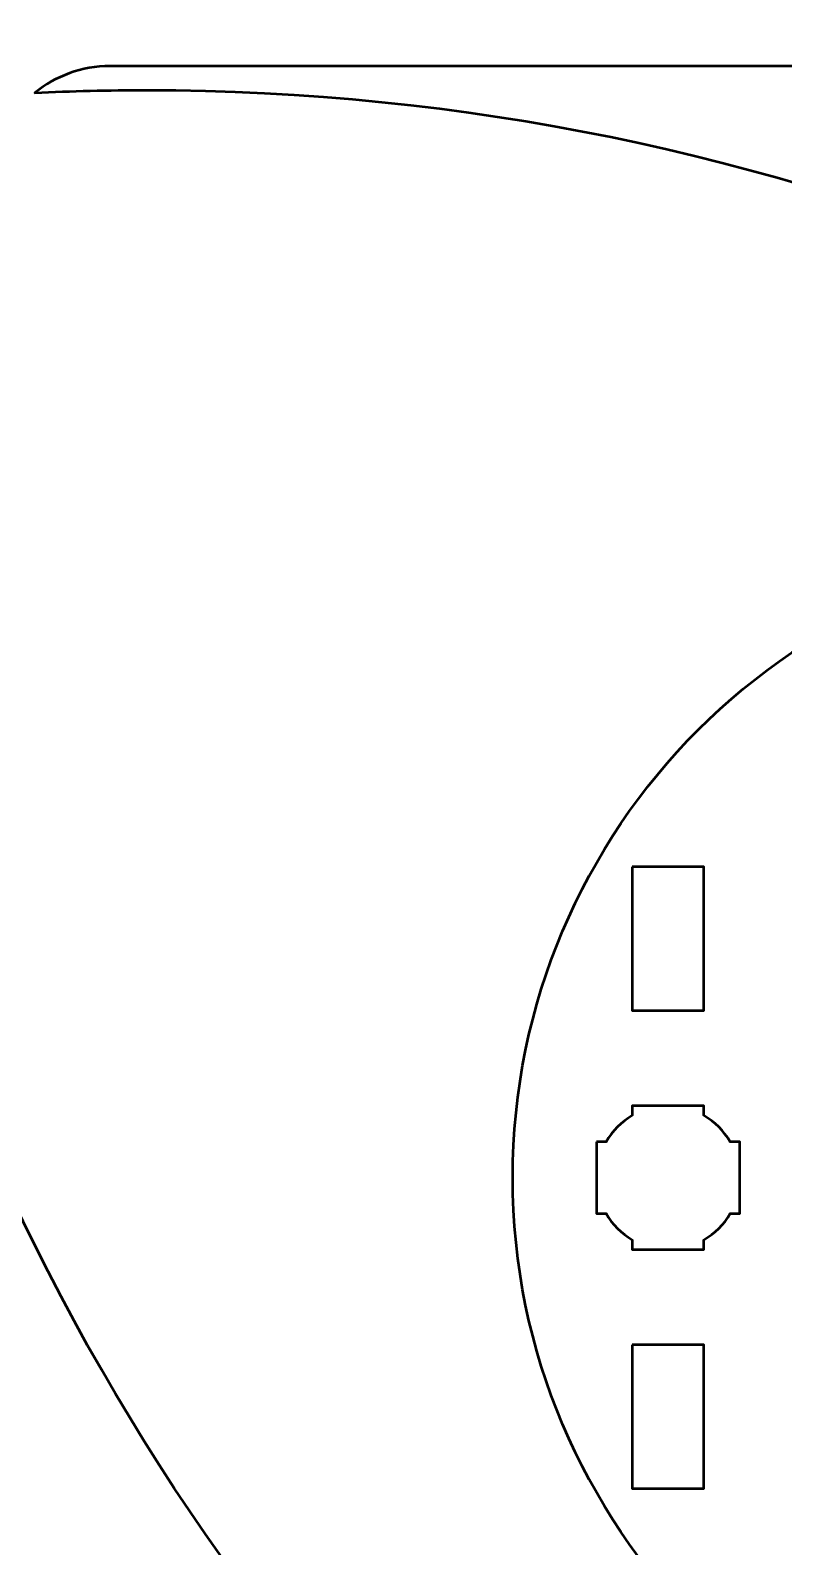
# Model space of a CAD drawing. Header units: centimetres. Extents: x -244 to 242, y -245 to 234.
# Drawn here: x -239.17 to -236.02, y 211.61 to 217.95 of the extents above; entities that cross this region are included whole.
import ezdxf

# ---------------------------------------------------------------- set-up
doc = ezdxf.new("R2010")
doc.units = ezdxf.units.CM
doc.header["$MEASUREMENT"] = 0
doc.layers.add('Layer 1', color=7, linetype='Continuous')

msp = doc.modelspace()

# ---------------------------------------------------------------- linework, layer by layer
at = {"layer": 'Layer 1', "color": 114, "lineweight": 53}
msp.add_ellipse((-234.5, 213.15), major_axis=(0, 2.65), ratio=1, dxfattribs=at)
at = {"layer": 'Layer 1', "color": 22, "lineweight": 53}
msp.add_open_spline([(-243.95005, 181.60003), (-243.95005, 181.60003), (-243.95005, 233.39993), (-243.95005, 233.39993), (-243.95005, 233.39993), (-243.95005, 233.67707), (-243.72695, 233.90003), (-243.44995, 233.90003), (-243.44995, 233.90003), (-243.44995, 233.90003), (-224.15005, 233.90003), (-224.15005, 233.90003), (-224.15005, 233.90003), (-223.87305, 233.90003), (-223.64995, 233.67707), (-223.64995, 233.39993), (-223.64995, 233.39993), (-223.64995, 233.39993), (-223.64995, 181.60003), (-223.64995, 181.60003), (-223.64995, 181.60003), (-223.64995, 181.32303), (-223.87305, 181.09993), (-224.15005, 181.09993), (-224.15005, 181.09993), (-224.15005, 181.09993), (-243.44995, 181.09993), (-243.44995, 181.09993), (-243.44995, 181.09993), (-243.72695, 181.09993), (-243.95005, 181.32303), (-243.95005, 181.60003)], degree=3, knots=[0, 0, 0, 0, 0.125, 0.125, 0.125, 0.125, 0.25, 0.25, 0.25, 0.25, 0.375, 0.375, 0.375, 0.375, 0.5, 0.5, 0.5, 0.5, 0.625, 0.625, 0.625, 0.625, 0.75, 0.75, 0.75, 0.75, 0.875, 0.875, 0.875, 0.875, 1, 1, 1, 1], dxfattribs=at)
at = {"layer": 'Layer 1', "color": 114, "lineweight": 53}
for points in [[(-242.64995, 217.80005), (-242.64995, 217.80005), (-240.1277, 217.80005), (-240.1277, 217.80005), (-240.1277, 217.80005), (-240.14201, 217.58513), (-240.14999, 217.36847), (-240.14999, 217.14993), (-240.14999, 217.14993), (-240.14999, 211.82137), (-235.82863, 207.50001), (-230.49992, 207.50001), (-230.49992, 207.50001), (-230.34392, 207.50001), (-230.18888, 207.50405), (-230.03469, 207.51138), (-230.03469, 207.51138), (-230.12062, 207.44167), (-230.23027, 207.39995), (-230.35001, 207.39995), (-230.35001, 207.39995), (-230.35001, 207.39995), (-242.64995, 207.39995), (-242.64995, 207.39995), (-242.64995, 207.39995), (-242.92695, 207.39995), (-243.15005, 207.62305), (-243.15005, 207.90005), (-243.15005, 207.90005), (-243.15005, 207.90005), (-243.15005, 217.29995), (-243.15005, 217.29995), (-243.15005, 217.29995), (-243.15005, 217.57695), (-242.92695, 217.80005), (-242.64995, 217.80005)], [(-226.53479, 207.39995), (-226.53479, 207.39995), (-229.05704, 207.39995), (-229.05704, 207.39995), (-229.05704, 207.39995), (-229.04273, 207.61487), (-229.03475, 207.83153), (-229.03475, 208.05007), (-229.03475, 208.05007), (-229.03475, 213.37863), (-233.35611, 217.69999), (-238.68482, 217.69999), (-238.68482, 217.69999), (-238.84082, 217.69999), (-238.99586, 217.69595), (-239.15005, 217.68862), (-239.15005, 217.68862), (-239.06412, 217.75833), (-238.95447, 217.80005), (-238.83473, 217.80005), (-238.83473, 217.80005), (-238.83473, 217.80005), (-226.53479, 217.80005), (-226.53479, 217.80005), (-226.53479, 217.80005), (-226.25779, 217.80005), (-226.03469, 217.57695), (-226.03469, 217.29995), (-226.03469, 217.29995), (-226.03469, 217.29995), (-226.03469, 207.90005), (-226.03469, 207.90005), (-226.03469, 207.90005), (-226.03469, 207.62305), (-226.25779, 207.39995), (-226.53479, 207.39995)]]:
    msp.add_open_spline(points, degree=3, knots=[0, 0, 0, 0, 0.1111111, 0.1111111, 0.1111111, 0.1111111, 0.2222222, 0.2222222, 0.2222222, 0.2222222, 0.3333333, 0.3333333, 0.3333333, 0.3333333, 0.4444444, 0.4444444, 0.4444444, 0.4444444, 0.5555556, 0.5555556, 0.5555556, 0.5555556, 0.6666667, 0.6666667, 0.6666667, 0.6666667, 0.7777778, 0.7777778, 0.7777778, 0.7777778, 0.8888889, 0.8888889, 0.8888889, 0.8888889, 1, 1, 1, 1], dxfattribs=at)
at = {"layer": 'Layer 1', "lineweight": 53}
for points, knots in [([(-236.64997, 214.45009), (-236.64997, 214.45009), (-236.34997, 214.45009), (-236.34997, 214.45009), (-236.34997, 214.45009), (-236.34997, 214.45009), (-236.34997, 213.85008), (-236.34997, 213.85008), (-236.34997, 213.85008), (-236.34997, 213.85008), (-236.64997, 213.85008), (-236.64997, 213.85008), (-236.64997, 213.85008), (-236.64997, 213.85008), (-236.64997, 214.45009), (-236.64997, 214.45009)], [0, 0, 0, 0, 0.25, 0.25, 0.25, 0.25, 0.5, 0.5, 0.5, 0.5, 0.75, 0.75, 0.75, 0.75, 1, 1, 1, 1]), ([(-236.8, 213.30006), (-236.8, 213.30006), (-236.7598, 213.30006), (-236.7598, 213.30006), (-236.7598, 213.30006), (-236.73347, 213.34558), (-236.69551, 213.38351), (-236.65, 213.40984), (-236.65, 213.40984), (-236.65, 213.40984), (-236.65, 213.45006), (-236.65, 213.45006), (-236.65, 213.45006), (-236.65, 213.45006), (-236.35, 213.45006), (-236.35, 213.45006), (-236.35, 213.45006), (-236.35, 213.45006), (-236.35, 213.40987), (-236.35, 213.40987), (-236.35, 213.40987), (-236.30447, 213.38354), (-236.26648, 213.34559), (-236.24012, 213.30006), (-236.24012, 213.30006), (-236.24012, 213.30006), (-236.2, 213.30006), (-236.2, 213.30006), (-236.2, 213.30006), (-236.2, 213.30006), (-236.2, 213.15464), (-236.2, 213.15464), (-236.2, 213.15464), (-236.2, 213.15464), (-236.19994, 213.14999), (-236.19994, 213.14999), (-236.19994, 213.14999), (-236.19994, 213.14999), (-236.2, 213.14535), (-236.2, 213.14535), (-236.2, 213.14535), (-236.2, 213.14535), (-236.2, 213.00006), (-236.2, 213.00006), (-236.2, 213.00006), (-236.2, 213.00006), (-236.24007, 213.00006), (-236.24007, 213.00006), (-236.24007, 213.00006), (-236.26642, 212.95449), (-236.30442, 212.91648), (-236.35, 212.89012), (-236.35, 212.89012), (-236.35, 212.89012), (-236.35, 212.85006), (-236.35, 212.85006), (-236.35, 212.85006), (-236.35, 212.85006), (-236.49328, 212.85006), (-236.49328, 212.85006), (-236.49328, 212.85006), (-236.49328, 212.85006), (-236.49995, 212.84998), (-236.49995, 212.84998), (-236.49995, 212.84998), (-236.49995, 212.84998), (-236.50663, 212.85006), (-236.50663, 212.85006), (-236.50663, 212.85006), (-236.50663, 212.85006), (-236.65, 212.85006), (-236.65, 212.85006), (-236.65, 212.85006), (-236.65, 212.85006), (-236.65, 212.89016), (-236.65, 212.89016), (-236.65, 212.89016), (-236.69554, 212.91652), (-236.73352, 212.95451), (-236.75985, 213.00006), (-236.75985, 213.00006), (-236.75985, 213.00006), (-236.8, 213.00006), (-236.8, 213.00006), (-236.8, 213.00006), (-236.8, 213.00006), (-236.8, 213.30006), (-236.8, 213.30006)], [0, 0, 0, 0, 0.0454545, 0.0454545, 0.0454545, 0.0454545, 0.0909091, 0.0909091, 0.0909091, 0.0909091, 0.1363636, 0.1363636, 0.1363636, 0.1363636, 0.1818182, 0.1818182, 0.1818182, 0.1818182, 0.2272727, 0.2272727, 0.2272727, 0.2272727, 0.2727273, 0.2727273, 0.2727273, 0.2727273, 0.3181818, 0.3181818, 0.3181818, 0.3181818, 0.3636364, 0.3636364, 0.3636364, 0.3636364, 0.4090909, 0.4090909, 0.4090909, 0.4090909, 0.4545455, 0.4545455, 0.4545455, 0.4545455, 0.5, 0.5, 0.5, 0.5, 0.5454545, 0.5454545, 0.5454545, 0.5454545, 0.5909091, 0.5909091, 0.5909091, 0.5909091, 0.6363636, 0.6363636, 0.6363636, 0.6363636, 0.6818182, 0.6818182, 0.6818182, 0.6818182, 0.7272727, 0.7272727, 0.7272727, 0.7272727, 0.7727273, 0.7727273, 0.7727273, 0.7727273, 0.8181818, 0.8181818, 0.8181818, 0.8181818, 0.8636364, 0.8636364, 0.8636364, 0.8636364, 0.9090909, 0.9090909, 0.9090909, 0.9090909, 0.9545455, 0.9545455, 0.9545455, 0.9545455, 1, 1, 1, 1]), ([(-236.64997, 212.45002), (-236.64997, 212.45002), (-236.34997, 212.45002), (-236.34997, 212.45002), (-236.34997, 212.45002), (-236.34997, 212.45002), (-236.34997, 211.85002), (-236.34997, 211.85002), (-236.34997, 211.85002), (-236.34997, 211.85002), (-236.64997, 211.85002), (-236.64997, 211.85002), (-236.64997, 211.85002), (-236.64997, 211.85002), (-236.64997, 212.45002), (-236.64997, 212.45002)], [0, 0, 0, 0, 0.25, 0.25, 0.25, 0.25, 0.5, 0.5, 0.5, 0.5, 0.75, 0.75, 0.75, 0.75, 1, 1, 1, 1])]:
    msp.add_open_spline(points, degree=3, knots=knots, dxfattribs=at)

doc.saveas('drawing.dxf')
